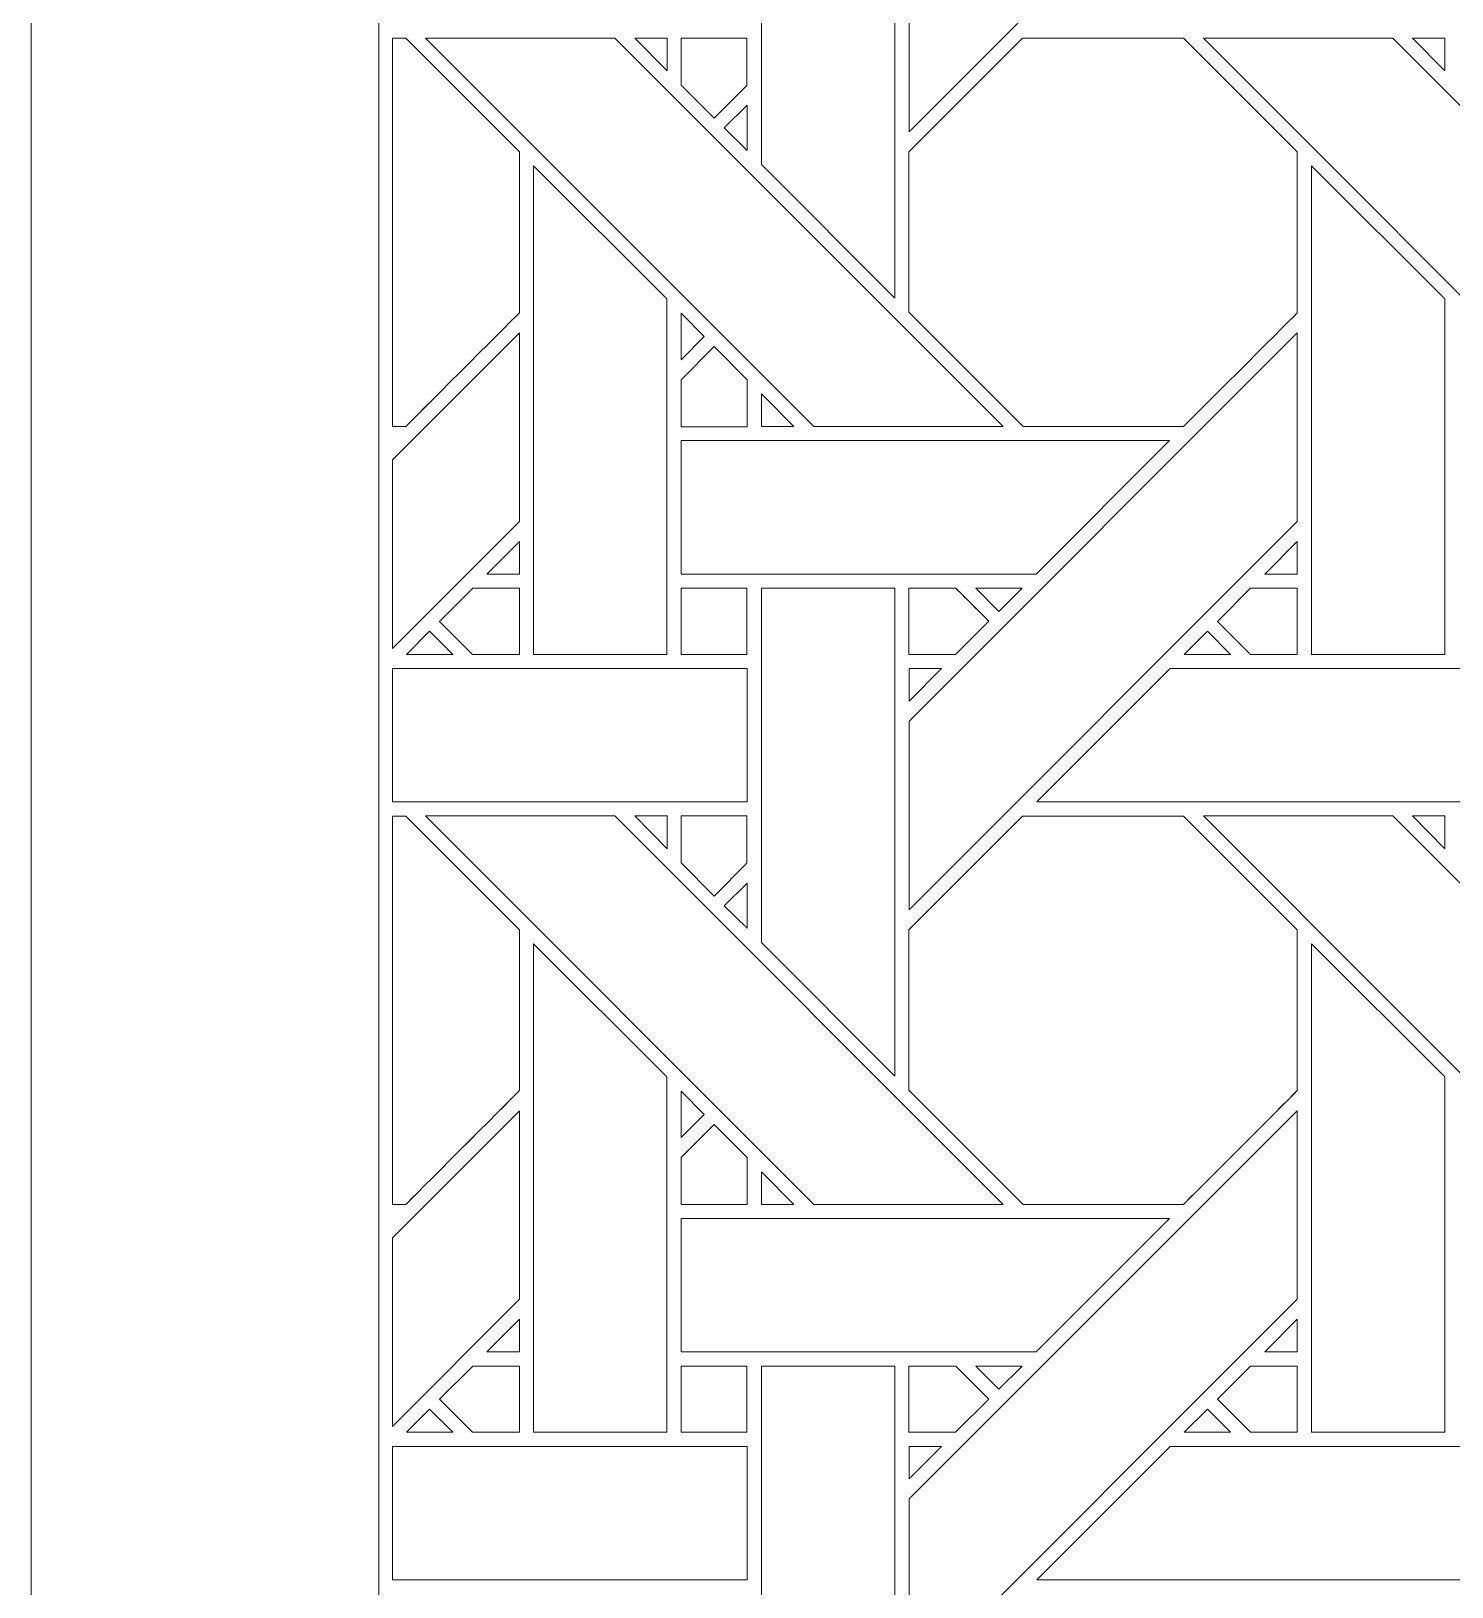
# Model space of a CAD drawing. Header units: inches. Extents: x 5.4 to 19.4, y 5.6 to 12.6.
# Drawn here: x 5.383 to 7.116, y 7.442 to 9.34 of the extents above; entities that cross this region are included whole.
import ezdxf

# ---------------------------------------------------------------- set-up
doc = ezdxf.new("R2010")
doc.units = ezdxf.units.IN
doc.header["$MEASUREMENT"] = 0
doc.layers.add('Design', color=7, linetype='Continuous', lineweight=0)

msp = doc.modelspace()

# ---------------------------------------------------------------- linework, layer by layer
at = {"layer": 'Design'}
for points, knots in [([(5.3829, 12.5948), (5.3829, 12.5948), (5.3829, 5.5948), (5.3829, 5.5948), (5.3829, 5.5948), (19.3829, 5.5948), (19.3829, 5.5948), (19.3829, 5.5948), (19.3829, 12.5948), (19.3829, 12.5948), (19.3829, 12.5948), (5.3829, 12.5948), (5.3829, 12.5948)], [0, 0, 0, 0, 1, 1, 1, 2, 2, 2, 3, 3, 3, 4, 4, 4, 4]), ([(5.8069, 12.1914), (5.8069, 12.1914), (5.8069, 5.9981), (5.8069, 5.9981), (5.8069, 5.9981), (18.9588, 5.9981), (18.9588, 5.9981), (18.9588, 5.9981), (18.9588, 12.1914), (18.9588, 12.1914), (18.9588, 12.1914), (5.8069, 12.1914), (5.8069, 12.1914)], [0, 0, 0, 0, 1, 1, 1, 2, 2, 2, 3, 3, 3, 4, 4, 4, 4]), ([(6.4537, 9.4468), (6.4537, 9.4468), (6.9273, 9.9204), (6.9273, 9.9204), (6.9273, 9.9204), (6.9273, 9.6904), (6.9273, 9.6904), (6.9273, 9.6904), (6.4537, 9.2167), (6.4537, 9.2167), (6.4537, 9.2167), (6.4537, 9.4468), (6.4537, 9.4468)], [0, 0, 0, 0, 1, 1, 1, 2, 2, 2, 3, 3, 3, 4, 4, 4, 4]), ([(6.4365, 9.609), (6.4365, 9.609), (6.4365, 9.0138), (6.4365, 9.0138), (6.4365, 9.0138), (6.2736, 9.1768), (6.2736, 9.1768), (6.2736, 9.1768), (6.2736, 9.609), (6.2736, 9.609), (6.2736, 9.609), (6.4365, 9.609), (6.4365, 9.609)], [0, 0, 0, 0, 1, 1, 1, 2, 2, 2, 3, 3, 3, 4, 4, 4, 4]), ([(5.8398, 8.8575), (5.8398, 8.8575), (5.8236, 8.8575), (5.8236, 8.8575), (5.8236, 8.8575), (5.8236, 9.3311), (5.8236, 9.3311), (5.8236, 9.3311), (5.8398, 9.3311), (5.8398, 9.3311), (5.8398, 9.3311), (5.9785, 9.1924), (5.9785, 9.1924), (5.9785, 9.1924), (5.9785, 8.9961), (5.9785, 8.9961), (5.9607, 8.9782), (5.8488, 8.8665), (5.8398, 8.8575)], [0, 0, 0, 0, 1, 1, 1, 2, 2, 2, 3, 3, 3, 4, 4, 4, 5, 5, 5, 6, 6, 6, 6]), ([(5.8236, 9.3311), (5.8236, 9.3311), (5.8398, 9.3311), (5.8398, 9.3311), (5.8398, 9.3311), (5.9785, 9.1924), (5.9785, 9.1924), (5.9785, 9.1924), (5.9785, 8.9961), (5.9785, 8.9961), (5.9607, 8.9782), (5.8488, 8.8664), (5.8398, 8.8575), (5.8398, 8.8575), (5.8236, 8.8575), (5.8236, 8.8575), (5.8236, 8.8575), (5.8236, 9.3311), (5.8236, 9.3311)], [0, 0, 0, 0, 1, 1, 1, 2, 2, 2, 3, 3, 3, 4, 4, 4, 5, 5, 5, 6, 6, 6, 6]), ([(6.095, 9.3311), (6.095, 9.3311), (6.5687, 8.8574), (6.5687, 8.8574), (6.5687, 8.8574), (6.3376, 8.8574), (6.3376, 8.8574), (6.3376, 8.8574), (5.8641, 9.3311), (5.8641, 9.3311), (5.8641, 9.3311), (6.095, 9.3311), (6.095, 9.3311)], [0, 0, 0, 0, 1, 1, 1, 2, 2, 2, 3, 3, 3, 4, 4, 4, 4]), ([(6.1586, 9.3311), (6.1586, 9.3311), (6.1586, 9.2913), (6.1586, 9.2913), (6.1586, 9.2913), (6.1192, 9.3311), (6.1192, 9.3311), (6.1192, 9.3311), (6.1586, 9.3311), (6.1586, 9.3311)], [0, 0, 0, 0, 1, 1, 1, 2, 2, 2, 3, 3, 3, 3]), ([(6.256, 9.3311), (6.256, 9.3311), (6.256, 9.2735), (6.256, 9.2735), (6.256, 9.2735), (6.216, 9.2336), (6.216, 9.2336), (6.216, 9.2336), (6.1757, 9.2739), (6.1757, 9.2739), (6.1757, 9.2739), (6.1757, 9.3311), (6.1757, 9.3311), (6.1757, 9.3311), (6.256, 9.3311), (6.256, 9.3311)], [0, 0, 0, 0, 1, 1, 1, 2, 2, 2, 3, 3, 3, 4, 4, 4, 5, 5, 5, 5]), ([(6.2161, 9.2335), (6.2161, 9.2335), (6.1757, 9.2739), (6.1757, 9.2739), (6.1757, 9.2739), (6.1757, 9.3311), (6.1757, 9.3311), (6.1757, 9.3311), (6.256, 9.3311), (6.256, 9.3311), (6.256, 9.3311), (6.256, 9.2735), (6.256, 9.2735), (6.256, 9.2735), (6.2161, 9.2335), (6.2161, 9.2335)], [0, 0, 0, 0, 1, 1, 1, 2, 2, 2, 3, 3, 3, 4, 4, 4, 5, 5, 5, 5]), ([(6.5923, 9.3311), (6.5923, 9.3311), (6.7885, 9.3311), (6.7885, 9.3311), (6.7885, 9.3311), (6.9273, 9.1924), (6.9273, 9.1924), (6.9273, 9.1924), (6.9273, 8.9961), (6.9273, 8.9961), (6.9095, 8.9782), (6.7976, 8.8665), (6.7886, 8.8575), (6.7886, 8.8575), (6.5929, 8.8575), (6.5929, 8.8575), (6.5929, 8.8575), (6.4536, 8.9967), (6.4536, 8.9967), (6.4536, 8.9967), (6.4536, 9.1924), (6.4536, 9.1924), (6.4536, 9.1924), (6.5923, 9.3311), (6.5923, 9.3311)], [0, 0, 0, 0, 1, 1, 1, 2, 2, 2, 3, 3, 3, 4, 4, 4, 5, 5, 5, 6, 6, 6, 7, 7, 7, 8, 8, 8, 8]), ([(6.4536, 9.1924), (6.4536, 9.1924), (6.5923, 9.3311), (6.5923, 9.3311), (6.5923, 9.3311), (6.7885, 9.3311), (6.7885, 9.3311), (6.7885, 9.3311), (6.9273, 9.1924), (6.9273, 9.1924), (6.9273, 9.1924), (6.9273, 8.9961), (6.9273, 8.9961), (6.9095, 8.9782), (6.7976, 8.8665), (6.7886, 8.8575), (6.7886, 8.8575), (6.5929, 8.8575), (6.5929, 8.8575), (6.5929, 8.8575), (6.4536, 8.9967), (6.4536, 8.9967), (6.4536, 8.9967), (6.4536, 9.1924), (6.4536, 9.1924)], [0, 0, 0, 0, 1, 1, 1, 2, 2, 2, 3, 3, 3, 4, 4, 4, 5, 5, 5, 6, 6, 6, 7, 7, 7, 8, 8, 8, 8]), ([(7.0438, 9.3311), (7.0438, 9.3311), (7.5174, 8.8574), (7.5174, 8.8574), (7.5174, 8.8574), (7.2864, 8.8574), (7.2864, 8.8574), (7.2864, 8.8574), (6.8128, 9.3311), (6.8128, 9.3311), (6.8128, 9.3311), (7.0438, 9.3311), (7.0438, 9.3311)], [0, 0, 0, 0, 1, 1, 1, 2, 2, 2, 3, 3, 3, 4, 4, 4, 4]), ([(7.1073, 9.3311), (7.1073, 9.3311), (7.1073, 9.2912), (7.1073, 9.2912), (7.1073, 9.2912), (7.0679, 9.3311), (7.0679, 9.3311), (7.0679, 9.3311), (7.1073, 9.3311), (7.1073, 9.3311)], [0, 0, 0, 0, 1, 1, 1, 2, 2, 2, 3, 3, 3, 3]), ([(6.2561, 9.2492), (6.2561, 9.2492), (6.2561, 9.1941), (6.2561, 9.1941), (6.2561, 9.1941), (6.2283, 9.2215), (6.2283, 9.2215), (6.2283, 9.2215), (6.2561, 9.2492), (6.2561, 9.2492)], [0, 0, 0, 0, 1, 1, 1, 2, 2, 2, 3, 3, 3, 3]), ([(6.1585, 9.0131), (6.1585, 9.0131), (6.1585, 8.5794), (6.1585, 8.5794), (6.1585, 8.5794), (5.9957, 8.5794), (5.9957, 8.5794), (5.9957, 8.5794), (5.9957, 9.1753), (5.9957, 9.1753), (5.9957, 9.1753), (6.1585, 9.0131), (6.1585, 9.0131)], [0, 0, 0, 0, 1, 1, 1, 2, 2, 2, 3, 3, 3, 4, 4, 4, 4]), ([(7.1072, 9.0131), (7.1072, 9.0131), (7.1072, 8.5794), (7.1072, 8.5794), (7.1072, 8.5794), (6.9445, 8.5794), (6.9445, 8.5794), (6.9445, 8.5794), (6.9445, 9.1753), (6.9445, 9.1753), (6.9445, 9.1753), (7.1072, 9.0131), (7.1072, 9.0131)], [0, 0, 0, 0, 1, 1, 1, 2, 2, 2, 3, 3, 3, 4, 4, 4, 4]), ([(6.1758, 8.9389), (6.1758, 8.9389), (6.1758, 8.9956), (6.1758, 8.9956), (6.1758, 8.9956), (6.204, 8.9671), (6.204, 8.9671), (6.204, 8.9671), (6.1758, 8.9389), (6.1758, 8.9389)], [0, 0, 0, 0, 1, 1, 1, 2, 2, 2, 3, 3, 3, 3]), ([(5.9786, 8.9717), (5.9786, 8.9717), (5.9786, 8.7417), (5.9786, 8.7417), (5.9786, 8.7417), (5.8236, 8.5867), (5.8236, 8.5867), (5.8236, 8.5867), (5.8236, 8.8168), (5.8236, 8.8168), (5.8236, 8.8168), (5.9786, 8.9717), (5.9786, 8.9717)], [0, 0, 0, 0, 1, 1, 1, 2, 2, 2, 3, 3, 3, 4, 4, 4, 4]), ([(6.4537, 8.4981), (6.4537, 8.4981), (6.9273, 8.9717), (6.9273, 8.9717), (6.9273, 8.9717), (6.9273, 8.7417), (6.9273, 8.7417), (6.9273, 8.7417), (6.4537, 8.268), (6.4537, 8.268), (6.4537, 8.268), (6.4537, 8.4981), (6.4537, 8.4981)], [0, 0, 0, 0, 1, 1, 1, 2, 2, 2, 3, 3, 3, 4, 4, 4, 4]), ([(6.2564, 8.8572), (6.2564, 8.8572), (6.1757, 8.8572), (6.1757, 8.8572), (6.1757, 8.8572), (6.1757, 8.9145), (6.1757, 8.9145), (6.1757, 8.9145), (6.216, 8.9548), (6.216, 8.9548), (6.216, 8.9548), (6.2564, 8.9145), (6.2564, 8.9145), (6.2564, 8.9145), (6.2564, 8.8572), (6.2564, 8.8572)], [0, 0, 0, 0, 1, 1, 1, 2, 2, 2, 3, 3, 3, 4, 4, 4, 5, 5, 5, 5]), ([(6.2162, 8.9548), (6.2162, 8.9548), (6.2564, 8.9145), (6.2564, 8.9145), (6.2564, 8.9145), (6.2564, 8.8572), (6.2564, 8.8572), (6.2564, 8.8572), (6.1757, 8.8572), (6.1757, 8.8572), (6.1757, 8.8572), (6.1757, 8.9145), (6.1757, 8.9145), (6.1757, 8.9145), (6.2162, 8.9548), (6.2162, 8.9548)], [0, 0, 0, 0, 1, 1, 1, 2, 2, 2, 3, 3, 3, 4, 4, 4, 5, 5, 5, 5]), ([(6.2737, 8.8574), (6.2737, 8.8574), (6.2737, 8.8972), (6.2737, 8.8972), (6.2737, 8.8972), (6.3134, 8.8574), (6.3134, 8.8574), (6.3134, 8.8574), (6.2737, 8.8574), (6.2737, 8.8574)], [0, 0, 0, 0, 1, 1, 1, 2, 2, 2, 3, 3, 3, 3]), ([(6.1758, 8.6775), (6.1758, 8.6775), (6.1758, 8.8402), (6.1758, 8.8402), (6.1758, 8.8402), (6.7715, 8.8402), (6.7715, 8.8402), (6.7715, 8.8402), (6.6088, 8.6775), (6.6088, 8.6775), (6.6088, 8.6775), (6.1758, 8.6775), (6.1758, 8.6775)], [0, 0, 0, 0, 1, 1, 1, 2, 2, 2, 3, 3, 3, 4, 4, 4, 4]), ([(5.9389, 8.6775), (5.9389, 8.6775), (5.9786, 8.7173), (5.9786, 8.7173), (5.9786, 8.7173), (5.9786, 8.6775), (5.9786, 8.6775), (5.9786, 8.6775), (5.9389, 8.6775), (5.9389, 8.6775)], [0, 0, 0, 0, 1, 1, 1, 2, 2, 2, 3, 3, 3, 3]), ([(6.8876, 8.6775), (6.8876, 8.6775), (6.9273, 8.7173), (6.9273, 8.7173), (6.9273, 8.7173), (6.9273, 8.6775), (6.9273, 8.6775), (6.9273, 8.6775), (6.8876, 8.6775), (6.8876, 8.6775)], [0, 0, 0, 0, 1, 1, 1, 2, 2, 2, 3, 3, 3, 3]), ([(5.9214, 8.5794), (5.9214, 8.5794), (5.8811, 8.6198), (5.8811, 8.6198), (5.8811, 8.6198), (5.9215, 8.6602), (5.9215, 8.6602), (5.9215, 8.6602), (5.9786, 8.6602), (5.9786, 8.6602), (5.9786, 8.6602), (5.9786, 8.5794), (5.9786, 8.5794), (5.9786, 8.5794), (5.9214, 8.5794), (5.9214, 8.5794)], [0, 0, 0, 0, 1, 1, 1, 2, 2, 2, 3, 3, 3, 4, 4, 4, 5, 5, 5, 5]), ([(5.9786, 8.6602), (5.9786, 8.6602), (5.9786, 8.5794), (5.9786, 8.5794), (5.9786, 8.5794), (5.9214, 8.5794), (5.9214, 8.5794), (5.9214, 8.5794), (5.8811, 8.6198), (5.8811, 8.6198), (5.8811, 8.6198), (5.9215, 8.6602), (5.9215, 8.6602), (5.9215, 8.6602), (5.9786, 8.6602), (5.9786, 8.6602)], [0, 0, 0, 0, 1, 1, 1, 2, 2, 2, 3, 3, 3, 4, 4, 4, 5, 5, 5, 5]), ([(6.1758, 8.5794), (6.1758, 8.5794), (6.1758, 8.6602), (6.1758, 8.6602), (6.1758, 8.6602), (6.256, 8.6602), (6.256, 8.6602), (6.256, 8.6602), (6.256, 8.5794), (6.256, 8.5794), (6.256, 8.5794), (6.1758, 8.5794), (6.1758, 8.5794)], [0, 0, 0, 0, 1, 1, 1, 2, 2, 2, 3, 3, 3, 4, 4, 4, 4]), ([(6.1758, 8.6602), (6.1758, 8.6602), (6.256, 8.6602), (6.256, 8.6602), (6.256, 8.6602), (6.256, 8.5794), (6.256, 8.5794), (6.256, 8.5794), (6.1758, 8.5794), (6.1758, 8.5794), (6.1758, 8.5794), (6.1758, 8.6602), (6.1758, 8.6602)], [0, 0, 0, 0, 1, 1, 1, 2, 2, 2, 3, 3, 3, 4, 4, 4, 4]), ([(6.4365, 8.6602), (6.4365, 8.6602), (6.4365, 8.0651), (6.4365, 8.0651), (6.4365, 8.0651), (6.2736, 8.228), (6.2736, 8.228), (6.2736, 8.228), (6.2736, 8.6602), (6.2736, 8.6602), (6.2736, 8.6602), (6.4365, 8.6602), (6.4365, 8.6602)], [0, 0, 0, 0, 1, 1, 1, 2, 2, 2, 3, 3, 3, 4, 4, 4, 4]), ([(6.5107, 8.6602), (6.5158, 8.6551), (6.5466, 8.6243), (6.551, 8.6199), (6.551, 8.6199), (6.5106, 8.5794), (6.5106, 8.5794), (6.5106, 8.5794), (6.4536, 8.5794), (6.4536, 8.5794), (6.4536, 8.5794), (6.4536, 8.6602), (6.4536, 8.6602), (6.4536, 8.6602), (6.5107, 8.6602), (6.5107, 8.6602)], [0, 0, 0, 0, 1, 1, 1, 2, 2, 2, 3, 3, 3, 4, 4, 4, 5, 5, 5, 5]), ([(6.5364, 8.6346), (6.5364, 8.6346), (6.551, 8.6199), (6.551, 8.6199), (6.551, 8.6199), (6.5106, 8.5794), (6.5106, 8.5794), (6.5106, 8.5794), (6.4536, 8.5794), (6.4536, 8.5794), (6.4536, 8.5794), (6.4536, 8.6602), (6.4536, 8.6602), (6.4536, 8.6602), (6.5107, 8.6602), (6.5107, 8.6602), (6.5163, 8.6547), (6.5268, 8.6442), (6.5364, 8.6346)], [0, 0, 0, 0, 1, 1, 1, 2, 2, 2, 3, 3, 3, 4, 4, 4, 5, 5, 5, 6, 6, 6, 6]), ([(6.5351, 8.6602), (6.5351, 8.6602), (6.5916, 8.6602), (6.5916, 8.6602), (6.5916, 8.6602), (6.5633, 8.632), (6.5633, 8.632), (6.5633, 8.632), (6.5351, 8.6602), (6.5351, 8.6602)], [0, 0, 0, 0, 1, 1, 1, 2, 2, 2, 3, 3, 3, 3]), ([(6.8702, 8.5794), (6.8702, 8.5794), (6.8298, 8.6198), (6.8298, 8.6198), (6.8298, 8.6198), (6.8702, 8.6602), (6.8702, 8.6602), (6.8702, 8.6602), (6.9273, 8.6602), (6.9273, 8.6602), (6.9273, 8.6602), (6.9273, 8.5794), (6.9273, 8.5794), (6.9273, 8.5794), (6.8702, 8.5794), (6.8702, 8.5794)], [0, 0, 0, 0, 1, 1, 1, 2, 2, 2, 3, 3, 3, 4, 4, 4, 5, 5, 5, 5]), ([(6.8298, 8.6198), (6.8298, 8.6198), (6.8702, 8.6602), (6.8702, 8.6602), (6.8702, 8.6602), (6.9273, 8.6602), (6.9273, 8.6602), (6.9273, 8.6602), (6.9273, 8.5794), (6.9273, 8.5794), (6.9273, 8.5794), (6.8702, 8.5794), (6.8702, 8.5794), (6.8702, 8.5794), (6.8298, 8.6198), (6.8298, 8.6198)], [0, 0, 0, 0, 1, 1, 1, 2, 2, 2, 3, 3, 3, 4, 4, 4, 5, 5, 5, 5]), ([(5.8973, 8.5794), (5.8973, 8.5794), (5.8408, 8.5794), (5.8408, 8.5794), (5.8408, 8.5794), (5.869, 8.6077), (5.869, 8.6077), (5.869, 8.6077), (5.8973, 8.5794), (5.8973, 8.5794)], [0, 0, 0, 0, 1, 1, 1, 2, 2, 2, 3, 3, 3, 3]), ([(6.846, 8.5794), (6.846, 8.5794), (6.7895, 8.5794), (6.7895, 8.5794), (6.7895, 8.5794), (6.8178, 8.6077), (6.8178, 8.6077), (6.8178, 8.6077), (6.846, 8.5794), (6.846, 8.5794)], [0, 0, 0, 0, 1, 1, 1, 2, 2, 2, 3, 3, 3, 3]), ([(5.8236, 8.5623), (5.8236, 8.5623), (6.2561, 8.5623), (6.2561, 8.5623), (6.2561, 8.5623), (6.2561, 8.3995), (6.2561, 8.3995), (6.2561, 8.3995), (5.8236, 8.3995), (5.8236, 8.3995), (5.8236, 8.3995), (5.8236, 8.5623), (5.8236, 8.5623)], [0, 0, 0, 0, 1, 1, 1, 2, 2, 2, 3, 3, 3, 4, 4, 4, 4]), ([(6.4935, 8.5623), (6.4935, 8.5623), (6.4537, 8.5225), (6.4537, 8.5225), (6.4537, 8.5225), (6.4537, 8.5623), (6.4537, 8.5623), (6.4537, 8.5623), (6.4935, 8.5623), (6.4935, 8.5623)], [0, 0, 0, 0, 1, 1, 1, 2, 2, 2, 3, 3, 3, 3]), ([(6.7724, 8.5623), (6.7724, 8.5623), (7.2048, 8.5623), (7.2048, 8.5623), (7.2048, 8.5623), (7.2048, 8.3995), (7.2048, 8.3995), (7.2048, 8.3995), (6.6095, 8.3995), (6.6095, 8.3995), (6.6095, 8.3995), (6.7724, 8.5623), (6.7724, 8.5623)], [0, 0, 0, 0, 1, 1, 1, 2, 2, 2, 3, 3, 3, 4, 4, 4, 4]), ([(5.8236, 8.3823), (5.8236, 8.3823), (5.8398, 8.3823), (5.8398, 8.3823), (5.8398, 8.3823), (5.9785, 8.2436), (5.9785, 8.2436), (5.9785, 8.2436), (5.9785, 8.0474), (5.9785, 8.0474), (5.9607, 8.0295), (5.8488, 7.9177), (5.8398, 7.9087), (5.8398, 7.9087), (5.8236, 7.9087), (5.8236, 7.9087), (5.8236, 7.9087), (5.8236, 8.3823), (5.8236, 8.3823)], [0, 0, 0, 0, 1, 1, 1, 2, 2, 2, 3, 3, 3, 4, 4, 4, 5, 5, 5, 6, 6, 6, 6]), ([(5.8236, 8.3823), (5.8236, 8.3823), (5.8398, 8.3823), (5.8398, 8.3823), (5.8398, 8.3823), (5.9785, 8.2436), (5.9785, 8.2436), (5.9785, 8.2436), (5.9785, 8.0474), (5.9785, 8.0474), (5.9606, 8.0294), (5.8487, 7.9176), (5.8398, 7.9087), (5.8398, 7.9087), (5.8236, 7.9087), (5.8236, 7.9087), (5.8236, 7.9087), (5.8236, 8.3823), (5.8236, 8.3823)], [0, 0, 0, 0, 1, 1, 1, 2, 2, 2, 3, 3, 3, 4, 4, 4, 5, 5, 5, 6, 6, 6, 6]), ([(6.095, 8.3824), (6.095, 8.3824), (6.5687, 7.9087), (6.5687, 7.9087), (6.5687, 7.9087), (6.3376, 7.9087), (6.3376, 7.9087), (6.3376, 7.9087), (5.8641, 8.3824), (5.8641, 8.3824), (5.8641, 8.3824), (6.095, 8.3824), (6.095, 8.3824)], [0, 0, 0, 0, 1, 1, 1, 2, 2, 2, 3, 3, 3, 4, 4, 4, 4]), ([(6.1586, 8.3824), (6.1586, 8.3824), (6.1586, 8.3425), (6.1586, 8.3425), (6.1586, 8.3425), (6.1192, 8.3824), (6.1192, 8.3824), (6.1192, 8.3824), (6.1586, 8.3824), (6.1586, 8.3824)], [0, 0, 0, 0, 1, 1, 1, 2, 2, 2, 3, 3, 3, 3]), ([(6.256, 8.3824), (6.256, 8.3824), (6.256, 8.3248), (6.256, 8.3248), (6.256, 8.3248), (6.2161, 8.2848), (6.2161, 8.2848), (6.2161, 8.2848), (6.1757, 8.3252), (6.1757, 8.3252), (6.1757, 8.3252), (6.1757, 8.3824), (6.1757, 8.3824), (6.1757, 8.3824), (6.256, 8.3824), (6.256, 8.3824)], [0, 0, 0, 0, 1, 1, 1, 2, 2, 2, 3, 3, 3, 4, 4, 4, 5, 5, 5, 5]), ([(6.2161, 8.2848), (6.2161, 8.2848), (6.1757, 8.3252), (6.1757, 8.3252), (6.1757, 8.3252), (6.1757, 8.3824), (6.1757, 8.3824), (6.1757, 8.3824), (6.256, 8.3824), (6.256, 8.3824), (6.256, 8.3824), (6.256, 8.3248), (6.256, 8.3248), (6.256, 8.3248), (6.2161, 8.2848), (6.2161, 8.2848)], [0, 0, 0, 0, 1, 1, 1, 2, 2, 2, 3, 3, 3, 4, 4, 4, 5, 5, 5, 5]), ([(6.5923, 8.3823), (6.5923, 8.3823), (6.7885, 8.3823), (6.7885, 8.3823), (6.7885, 8.3823), (6.9273, 8.2436), (6.9273, 8.2436), (6.9273, 8.2436), (6.9273, 8.0474), (6.9273, 8.0474), (6.9095, 8.0295), (6.7976, 7.9177), (6.7886, 7.9087), (6.7886, 7.9087), (6.5929, 7.9087), (6.5929, 7.9087), (6.5929, 7.9087), (6.4536, 8.048), (6.4536, 8.048), (6.4536, 8.048), (6.4536, 8.2436), (6.4536, 8.2436), (6.4536, 8.2436), (6.5923, 8.3823), (6.5923, 8.3823)], [0, 0, 0, 0, 1, 1, 1, 2, 2, 2, 3, 3, 3, 4, 4, 4, 5, 5, 5, 6, 6, 6, 7, 7, 7, 8, 8, 8, 8]), ([(6.4536, 8.2436), (6.4536, 8.2436), (6.5923, 8.3823), (6.5923, 8.3823), (6.5923, 8.3823), (6.7885, 8.3823), (6.7885, 8.3823), (6.7885, 8.3823), (6.9273, 8.2436), (6.9273, 8.2436), (6.9273, 8.2436), (6.9273, 8.0474), (6.9273, 8.0474), (6.9092, 8.0292), (6.7974, 7.9175), (6.7886, 7.9087), (6.7886, 7.9087), (6.5929, 7.9087), (6.5929, 7.9087), (6.5929, 7.9087), (6.4536, 8.048), (6.4536, 8.048), (6.4536, 8.048), (6.4536, 8.2436), (6.4536, 8.2436)], [0, 0, 0, 0, 1, 1, 1, 2, 2, 2, 3, 3, 3, 4, 4, 4, 5, 5, 5, 6, 6, 6, 7, 7, 7, 8, 8, 8, 8]), ([(7.0438, 8.3824), (7.0438, 8.3824), (7.5174, 7.9087), (7.5174, 7.9087), (7.5174, 7.9087), (7.2864, 7.9087), (7.2864, 7.9087), (7.2864, 7.9087), (6.8128, 8.3824), (6.8128, 8.3824), (6.8128, 8.3824), (7.0438, 8.3824), (7.0438, 8.3824)], [0, 0, 0, 0, 1, 1, 1, 2, 2, 2, 3, 3, 3, 4, 4, 4, 4]), ([(7.1073, 8.3824), (7.1073, 8.3824), (7.1073, 8.3425), (7.1073, 8.3425), (7.1073, 8.3425), (7.0679, 8.3824), (7.0679, 8.3824), (7.0679, 8.3824), (7.1073, 8.3824), (7.1073, 8.3824)], [0, 0, 0, 0, 1, 1, 1, 2, 2, 2, 3, 3, 3, 3]), ([(6.2561, 8.3005), (6.2561, 8.3005), (6.2561, 8.2454), (6.2561, 8.2454), (6.2561, 8.2454), (6.2283, 8.2727), (6.2283, 8.2727), (6.2283, 8.2727), (6.2561, 8.3005), (6.2561, 8.3005)], [0, 0, 0, 0, 1, 1, 1, 2, 2, 2, 3, 3, 3, 3]), ([(6.1585, 8.0644), (6.1585, 8.0644), (6.1585, 7.6307), (6.1585, 7.6307), (6.1585, 7.6307), (5.9957, 7.6307), (5.9957, 7.6307), (5.9957, 7.6307), (5.9957, 8.2265), (5.9957, 8.2265), (5.9957, 8.2265), (6.1585, 8.0644), (6.1585, 8.0644)], [0, 0, 0, 0, 1, 1, 1, 2, 2, 2, 3, 3, 3, 4, 4, 4, 4]), ([(7.1072, 8.0644), (7.1072, 8.0644), (7.1072, 7.6307), (7.1072, 7.6307), (7.1072, 7.6307), (6.9445, 7.6307), (6.9445, 7.6307), (6.9445, 7.6307), (6.9445, 8.2265), (6.9445, 8.2265), (6.9445, 8.2265), (7.1072, 8.0644), (7.1072, 8.0644)], [0, 0, 0, 0, 1, 1, 1, 2, 2, 2, 3, 3, 3, 4, 4, 4, 4]), ([(6.1758, 7.9901), (6.1758, 7.9901), (6.1758, 8.0469), (6.1758, 8.0469), (6.1758, 8.0469), (6.204, 8.0183), (6.204, 8.0183), (6.204, 8.0183), (6.1758, 7.9901), (6.1758, 7.9901)], [0, 0, 0, 0, 1, 1, 1, 2, 2, 2, 3, 3, 3, 3]), ([(5.9786, 8.023), (5.9786, 8.023), (5.9786, 7.7929), (5.9786, 7.7929), (5.9786, 7.7929), (5.8236, 7.638), (5.8236, 7.638), (5.8236, 7.638), (5.8236, 7.868), (5.8236, 7.868), (5.8236, 7.868), (5.9786, 8.023), (5.9786, 8.023)], [0, 0, 0, 0, 1, 1, 1, 2, 2, 2, 3, 3, 3, 4, 4, 4, 4]), ([(6.4537, 7.5494), (6.4537, 7.5494), (6.9273, 8.023), (6.9273, 8.023), (6.9273, 8.023), (6.9273, 7.7929), (6.9273, 7.7929), (6.9273, 7.7929), (6.4537, 7.3193), (6.4537, 7.3193), (6.4537, 7.3193), (6.4537, 7.5494), (6.4537, 7.5494)], [0, 0, 0, 0, 1, 1, 1, 2, 2, 2, 3, 3, 3, 4, 4, 4, 4]), ([(6.1758, 7.9085), (6.1758, 7.9085), (6.1758, 7.9658), (6.1758, 7.9658), (6.1758, 7.9658), (6.2161, 8.0061), (6.2161, 8.0061), (6.2161, 8.0061), (6.2564, 7.9658), (6.2564, 7.9658), (6.2564, 7.9658), (6.2564, 7.9085), (6.2564, 7.9085), (6.2564, 7.9085), (6.1758, 7.9085), (6.1758, 7.9085)], [0, 0, 0, 0, 1, 1, 1, 2, 2, 2, 3, 3, 3, 4, 4, 4, 5, 5, 5, 5]), ([(6.2161, 8.0061), (6.2161, 8.0061), (6.2564, 7.9658), (6.2564, 7.9658), (6.2564, 7.9658), (6.2564, 7.9085), (6.2564, 7.9085), (6.2564, 7.9085), (6.1758, 7.9085), (6.1758, 7.9085), (6.1758, 7.9085), (6.1758, 7.9658), (6.1758, 7.9658), (6.1758, 7.9658), (6.2161, 8.0061), (6.2161, 8.0061)], [0, 0, 0, 0, 1, 1, 1, 2, 2, 2, 3, 3, 3, 4, 4, 4, 5, 5, 5, 5]), ([(6.2737, 7.9087), (6.2737, 7.9087), (6.2737, 7.9485), (6.2737, 7.9485), (6.2737, 7.9485), (6.3134, 7.9087), (6.3134, 7.9087), (6.3134, 7.9087), (6.2737, 7.9087), (6.2737, 7.9087)], [0, 0, 0, 0, 1, 1, 1, 2, 2, 2, 3, 3, 3, 3]), ([(6.1758, 7.7288), (6.1758, 7.7288), (6.1758, 7.8915), (6.1758, 7.8915), (6.1758, 7.8915), (6.7715, 7.8915), (6.7715, 7.8915), (6.7715, 7.8915), (6.6088, 7.7288), (6.6088, 7.7288), (6.6088, 7.7288), (6.1758, 7.7288), (6.1758, 7.7288)], [0, 0, 0, 0, 1, 1, 1, 2, 2, 2, 3, 3, 3, 4, 4, 4, 4]), ([(5.9389, 7.7288), (5.9389, 7.7288), (5.9786, 7.7686), (5.9786, 7.7686), (5.9786, 7.7686), (5.9786, 7.7288), (5.9786, 7.7288), (5.9786, 7.7288), (5.9389, 7.7288), (5.9389, 7.7288)], [0, 0, 0, 0, 1, 1, 1, 2, 2, 2, 3, 3, 3, 3]), ([(6.8876, 7.7288), (6.8876, 7.7288), (6.9273, 7.7686), (6.9273, 7.7686), (6.9273, 7.7686), (6.9273, 7.7288), (6.9273, 7.7288), (6.9273, 7.7288), (6.8876, 7.7288), (6.8876, 7.7288)], [0, 0, 0, 0, 1, 1, 1, 2, 2, 2, 3, 3, 3, 3]), ([(5.9214, 7.6307), (5.9214, 7.6307), (5.8811, 7.6711), (5.8811, 7.6711), (5.8811, 7.6711), (5.9215, 7.7115), (5.9215, 7.7115), (5.9215, 7.7115), (5.9786, 7.7115), (5.9786, 7.7115), (5.9786, 7.7115), (5.9786, 7.6307), (5.9786, 7.6307), (5.9786, 7.6307), (5.9214, 7.6307), (5.9214, 7.6307)], [0, 0, 0, 0, 1, 1, 1, 2, 2, 2, 3, 3, 3, 4, 4, 4, 5, 5, 5, 5]), ([(5.9786, 7.7115), (5.9786, 7.7115), (5.9786, 7.6307), (5.9786, 7.6307), (5.9786, 7.6307), (5.9214, 7.6307), (5.9214, 7.6307), (5.9214, 7.6307), (5.8811, 7.6711), (5.8811, 7.6711), (5.8811, 7.6711), (5.9215, 7.7115), (5.9215, 7.7115), (5.9215, 7.7115), (5.9786, 7.7115), (5.9786, 7.7115)], [0, 0, 0, 0, 1, 1, 1, 2, 2, 2, 3, 3, 3, 4, 4, 4, 5, 5, 5, 5]), ([(6.1758, 7.7115), (6.1758, 7.7115), (6.256, 7.7115), (6.256, 7.7115), (6.256, 7.7115), (6.256, 7.6307), (6.256, 7.6307), (6.256, 7.6307), (6.1758, 7.6307), (6.1758, 7.6307), (6.1758, 7.6307), (6.1758, 7.7115), (6.1758, 7.7115)], [0, 0, 0, 0, 1, 1, 1, 2, 2, 2, 3, 3, 3, 4, 4, 4, 4]), ([(6.256, 7.7115), (6.256, 7.7115), (6.256, 7.6307), (6.256, 7.6307), (6.256, 7.6307), (6.1758, 7.6307), (6.1758, 7.6307), (6.1758, 7.6307), (6.1758, 7.7115), (6.1758, 7.7115), (6.1758, 7.7115), (6.256, 7.7115), (6.256, 7.7115)], [0, 0, 0, 0, 1, 1, 1, 2, 2, 2, 3, 3, 3, 4, 4, 4, 4]), ([(6.4365, 7.7115), (6.4365, 7.7115), (6.4365, 7.1164), (6.4365, 7.1164), (6.4365, 7.1164), (6.2736, 7.2793), (6.2736, 7.2793), (6.2736, 7.2793), (6.2736, 7.7115), (6.2736, 7.7115), (6.2736, 7.7115), (6.4365, 7.7115), (6.4365, 7.7115)], [0, 0, 0, 0, 1, 1, 1, 2, 2, 2, 3, 3, 3, 4, 4, 4, 4]), ([(6.5107, 7.7115), (6.5158, 7.7064), (6.5466, 7.6756), (6.551, 7.6711), (6.551, 7.6711), (6.5106, 7.6307), (6.5106, 7.6307), (6.5106, 7.6307), (6.4536, 7.6307), (6.4536, 7.6307), (6.4536, 7.6307), (6.4536, 7.7115), (6.4536, 7.7115), (6.4536, 7.7115), (6.5107, 7.7115), (6.5107, 7.7115)], [0, 0, 0, 0, 1, 1, 1, 2, 2, 2, 3, 3, 3, 4, 4, 4, 5, 5, 5, 5]), ([(6.551, 7.6711), (6.551, 7.6711), (6.5106, 7.6307), (6.5106, 7.6307), (6.5106, 7.6307), (6.4536, 7.6307), (6.4536, 7.6307), (6.4536, 7.6307), (6.4536, 7.7115), (6.4536, 7.7115), (6.4536, 7.7115), (6.5107, 7.7115), (6.5107, 7.7115), (6.5159, 7.7063), (6.5467, 7.6754), (6.551, 7.6711)], [0, 0, 0, 0, 1, 1, 1, 2, 2, 2, 3, 3, 3, 4, 4, 4, 5, 5, 5, 5]), ([(6.5351, 7.7115), (6.5351, 7.7115), (6.5916, 7.7115), (6.5916, 7.7115), (6.5916, 7.7115), (6.5633, 7.6833), (6.5633, 7.6833), (6.5633, 7.6833), (6.5351, 7.7115), (6.5351, 7.7115)], [0, 0, 0, 0, 1, 1, 1, 2, 2, 2, 3, 3, 3, 3]), ([(6.8702, 7.6307), (6.8702, 7.6307), (6.8298, 7.6711), (6.8298, 7.6711), (6.8298, 7.6711), (6.8702, 7.7115), (6.8702, 7.7115), (6.8702, 7.7115), (6.9273, 7.7115), (6.9273, 7.7115), (6.9273, 7.7115), (6.9273, 7.6307), (6.9273, 7.6307), (6.9273, 7.6307), (6.8702, 7.6307), (6.8702, 7.6307)], [0, 0, 0, 0, 1, 1, 1, 2, 2, 2, 3, 3, 3, 4, 4, 4, 5, 5, 5, 5]), ([(6.8298, 7.6711), (6.8298, 7.6711), (6.8702, 7.7115), (6.8702, 7.7115), (6.8702, 7.7115), (6.9273, 7.7115), (6.9273, 7.7115), (6.9273, 7.7115), (6.9273, 7.6307), (6.9273, 7.6307), (6.9273, 7.6307), (6.8702, 7.6307), (6.8702, 7.6307), (6.8702, 7.6307), (6.8298, 7.6711), (6.8298, 7.6711)], [0, 0, 0, 0, 1, 1, 1, 2, 2, 2, 3, 3, 3, 4, 4, 4, 5, 5, 5, 5]), ([(5.8973, 7.6307), (5.8973, 7.6307), (5.8408, 7.6307), (5.8408, 7.6307), (5.8408, 7.6307), (5.869, 7.659), (5.869, 7.659), (5.869, 7.659), (5.8973, 7.6307), (5.8973, 7.6307)], [0, 0, 0, 0, 1, 1, 1, 2, 2, 2, 3, 3, 3, 3]), ([(6.846, 7.6307), (6.846, 7.6307), (6.7895, 7.6307), (6.7895, 7.6307), (6.7895, 7.6307), (6.8178, 7.659), (6.8178, 7.659), (6.8178, 7.659), (6.846, 7.6307), (6.846, 7.6307)], [0, 0, 0, 0, 1, 1, 1, 2, 2, 2, 3, 3, 3, 3]), ([(5.8236, 7.6136), (5.8236, 7.6136), (6.2561, 7.6136), (6.2561, 7.6136), (6.2561, 7.6136), (6.2561, 7.4508), (6.2561, 7.4508), (6.2561, 7.4508), (5.8236, 7.4508), (5.8236, 7.4508), (5.8236, 7.4508), (5.8236, 7.6136), (5.8236, 7.6136)], [0, 0, 0, 0, 1, 1, 1, 2, 2, 2, 3, 3, 3, 4, 4, 4, 4]), ([(6.4935, 7.6136), (6.4935, 7.6136), (6.4537, 7.5738), (6.4537, 7.5738), (6.4537, 7.5738), (6.4537, 7.6136), (6.4537, 7.6136), (6.4537, 7.6136), (6.4935, 7.6136), (6.4935, 7.6136)], [0, 0, 0, 0, 1, 1, 1, 2, 2, 2, 3, 3, 3, 3]), ([(6.6095, 7.4508), (6.6095, 7.4508), (6.7724, 7.6136), (6.7724, 7.6136), (6.7724, 7.6136), (7.2048, 7.6136), (7.2048, 7.6136), (7.2048, 7.6136), (7.2048, 7.4508), (7.2048, 7.4508), (7.2048, 7.4508), (6.6095, 7.4508), (6.6095, 7.4508)], [0, 0, 0, 0, 1, 1, 1, 2, 2, 2, 3, 3, 3, 4, 4, 4, 4])]:
    msp.add_open_spline(points, degree=3, knots=knots, dxfattribs=at)

doc.saveas('drawing.dxf')
